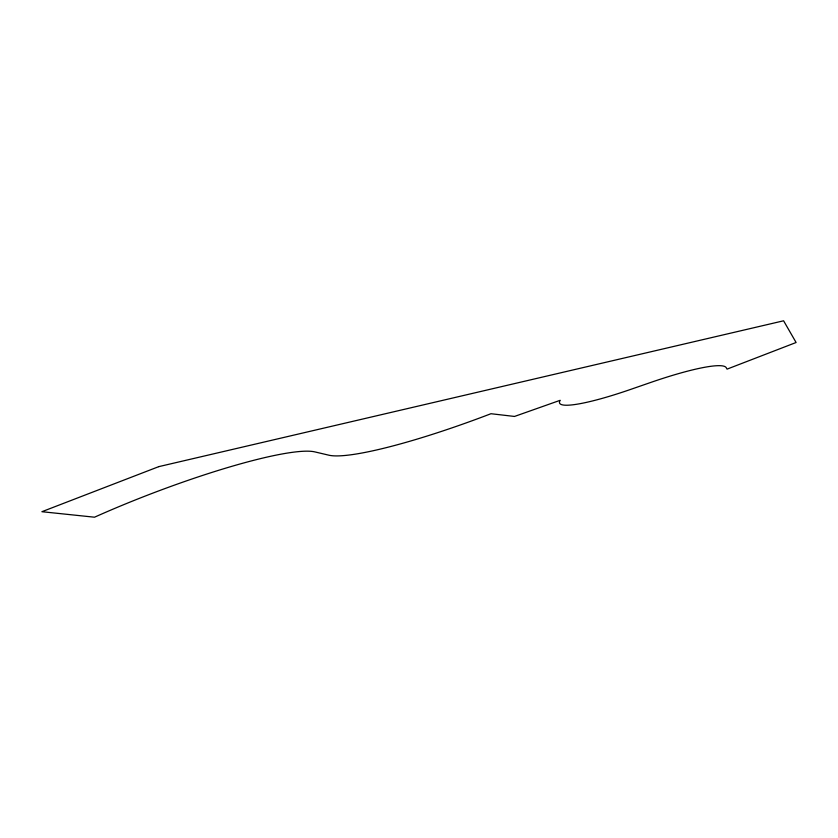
<?xml version="1.0" encoding="UTF-8"?>
<svg xmlns="http://www.w3.org/2000/svg" width="838" height="838" viewBox="0 0 838 838"><rect width="100%" height="100%" fill="white"/><g stroke="black" fill="none" stroke-linecap="round" stroke-linejoin="round"><path stroke-width="1.26" d="M158.801 466.63L41.9 511.704L94.516 517.203A170.324 24.292 -20.9 0 1 314.868 451.902L328.852 455.191A168.564 24.04 -20.9 0 0 490.963 413.721L514.511 416.444L560.161 400.313A90.441 12.895 -20.9 0 0 630.427 389.481L650.445 382.547A96.957 13.827 -20.9 0 1 726.316 367.83L727.059 369.129L796.1 342.501L783.593 320.797L158.801 466.63"/></g></svg>
